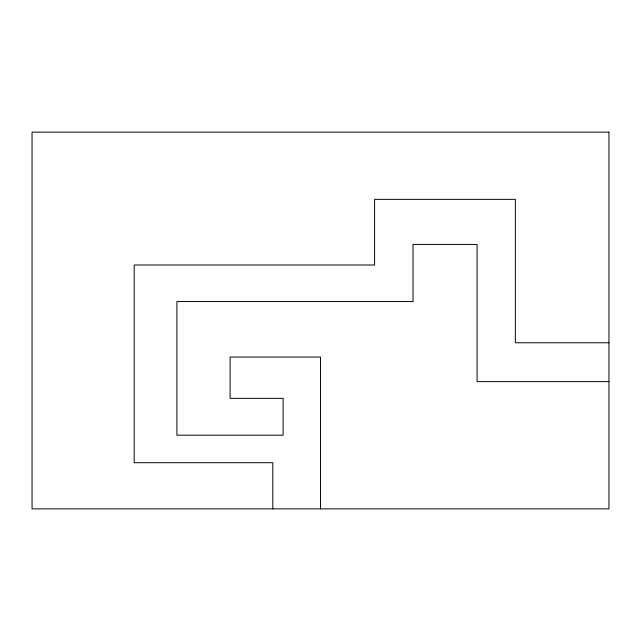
<?xml version="1.0" encoding="UTF-8"?>
<svg xmlns="http://www.w3.org/2000/svg" width="641" height="641" viewBox="0 0 641 641"><rect width="100%" height="100%" fill="white"/><g stroke="black" fill="none" stroke-linecap="round" stroke-linejoin="round"><path stroke-width="0.96" d="M608.95 342.767L515.348 342.767L515.348 199.343L374.592 199.343L374.592 265.005L134.193 265.005L134.193 462.698L272.81 462.698L272.81 508.858M608.95 381.627L477.088 381.627L477.088 244.429L413.028 244.429L413.028 301.55L176.9 301.55L176.9 435.183L283.13 435.183L283.13 398.349L230.103 398.349L230.103 357.069L320.5 357.069L320.5 508.858M608.95 132.142L32.05 132.142L32.05 508.858L608.95 508.858L608.95 132.142"/></g></svg>
